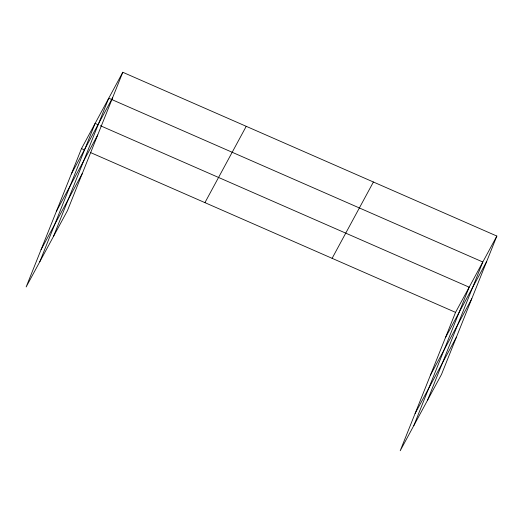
<?xml version="1.0" encoding="UTF-8"?>
<svg xmlns="http://www.w3.org/2000/svg" width="523" height="523" viewBox="0 0 523 523"><rect width="100%" height="100%" fill="white"/><g stroke="black" fill="none" stroke-linecap="round" stroke-linejoin="round"><path stroke-width="0.78" d="M122.787 72.272L81.49 148.591L26.15 286.944L67.454 210.625L122.787 72.272L496.85 236.056L441.51 374.409L400.213 450.728L455.546 312.375L496.85 236.056M39.781 261.762L95.114 123.408L98.108 124.716M53.411 236.573L108.745 98.219L482.807 262.003L427.468 400.357M413.843 425.539L469.177 287.186L100.351 125.703M71.324 174.002L112.628 97.677M56.419 211.272L97.716 134.954M41.056 249.674L82.359 173.355M204.924 202.643L246.228 126.324M332.112 258.329L373.409 182.004M445.387 337.78L486.691 261.461M430.481 375.05L471.779 298.731M415.118 413.451L456.422 337.132M81.49 148.591L84.478 149.905M90.466 152.526L455.546 312.375"/></g></svg>
